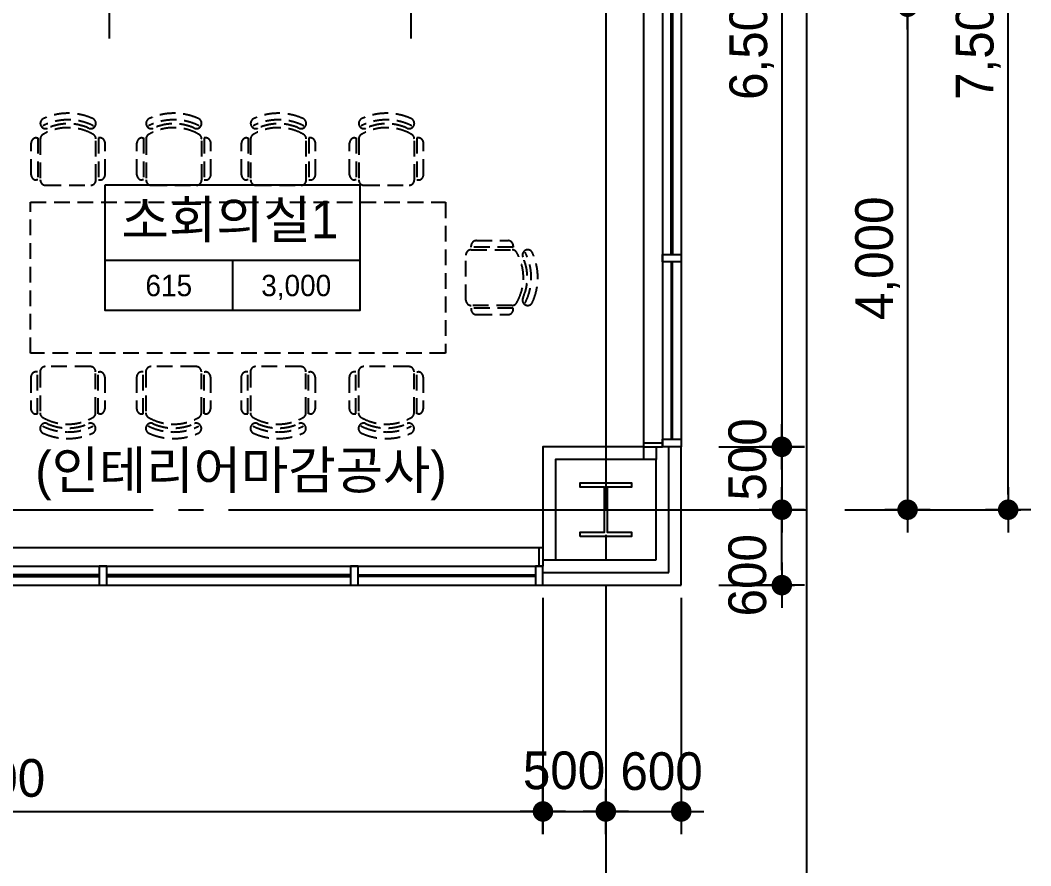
# Model space of a CAD drawing. Extents: x 14411873 to 14490035, y -1804798 to -1750552.
# Drawn here: x 14475215 to 14483253, y -1794381 to -1787656 of the extents above; entities that cross this region are included whole.
import ezdxf
from ezdxf.enums import TextEntityAlignment as Align

# ---------------------------------------------------------------- set-up
doc = ezdxf.new("R2010")
doc.units = 0
doc.header["$LTSCALE"] = 100
doc.header["$MEASUREMENT"] = 0
doc.header["$PDSIZE"] = -10
doc.linetypes.add('CEN', pattern=[66, 60, -2, 2, -2])
doc.linetypes.add('HIDDEN', pattern=[0.375, 0.25, -0.125])
doc.layers.get('0').update_dxf_attribs({"linetype": 'CONTINUOUS'})
doc.layers.get('Defpoints').update_dxf_attribs({"linetype": 'CONTINUOUS'})
for name, color, linetype in [('0-내벽고정식', 7, 'CONTINUOUS'), ('CEN', 1, 'CEN'), ('COL', 2, 'CONTINUOUS'), ('col2', 3, 'CONTINUOUS'), ('DIM', 7, 'CONTINUOUS'), ('elev', 7, 'CONTINUOUS'), ('TEXT1', 7, 'CONTINUOUS'), ('WALL-1', 7, 'CONTINUOUS'), ('WID', 4, 'CONTINUOUS'), ('WINE', 8, 'CONTINUOUS')]:
    doc.layers.add(name, color=color, linetype=linetype)
doc.styles.add('HY울를도M', font='HYWULM.TTF')
doc.styles.add('굴림', font='H2HDRM.TTF')
doc.dimstyles.new('DIM100', dxfattribs={"dimtxt": 300, "dimasz": 120, "dimexe": 1, "dimexo": 100, "dimgap": 60, "dimtad": 1, "dimdec": 4, "dimzin": 0, "dimdsep": 46, "dimlunit": 6, "dimtxsty": '굴림', "dimblk": 'DOTT', "dimcen": 0.09, "dimadec": 0, "dimazin": 0, "dimtfac": 1, "dimtdec": 4, "dimtofl": 0, "dimtmove": 2, "dimatfit": 2, "dimldrblk": 'DOTT', "dimfxl": 1, "dimtolj": 1, "dimtzin": 0, "dimarcsym": 0})
doc.dimstyles.new('DIM50', dxfattribs={"dimscale": 50, "dimtxt": 3, "dimasz": 1.2, "dimexe": 1, "dimexo": 1, "dimgap": 0.6, "dimtad": 1, "dimdec": 4, "dimzin": 0, "dimdsep": 46, "dimlunit": 6, "dimtxsty": '굴림', "dimblk": 'DOTT', "dimcen": 0.09, "dimadec": 0, "dimazin": 0, "dimtfac": 1, "dimtdec": 4, "dimtofl": 0, "dimtmove": 2, "dimatfit": 2, "dimldrblk": 'DOTT', "dimfxl": 1, "dimtolj": 1, "dimtzin": 0, "dimarcsym": 0})

# ---------------------------------------------------------------- blocks, each defined once
blk = doc.blocks.new('DOTT')
for p, q in [((0, 1.5), (0, -1.5)), ((-1.5, 0), (1.5, 0))]:
    blk.add_line(p, q)
at = {"color": 6, "const_width": 0.68}
blk.add_lwpolyline([(-0.34, 0, 1), (0.34, 0, 1)], format="xyb", close=True, dxfattribs=at)
blk = doc.blocks.new('*D41')
at = {"layer": 'Defpoints', "color": 0, "lineweight": -3}
for p in [(14481473.2, -1784049.2), (14483073.2, -1784049.2), (14481473.2, -1791549.2)]:
    blk.add_point(p, dxfattribs=at)
at = {"layer": 'DIM', "color": 7, "lineweight": -2}
for p, q in [((14481773.2, -1784049.2), (14483173.2, -1784049.2)), ((14483073.2, -1791429.2), (14483073.2, -1784169.2)), ((14481773.2, -1791549.2), (14483173.2, -1791549.2))]:
    blk.add_line(p, q, dxfattribs=at)
at = {"layer": 'DIM', "color": 7, "lineweight": -2, "xscale": 120, "yscale": 120, "zscale": 120}
for p, rotation in [((14483073.2, -1784049.2), 90), ((14483073.2, -1791549.2), 270)]:
    blk.add_blockref('DOTT', p, dxfattribs=dict(at, rotation=rotation))
at = {"layer": 'DIM', "color": 3, "insert": (14482834.5, -1787799.2), "char_height": 300, "attachment_point": 5, "rotation": 90, "style": '굴림'}
blk.add_mtext('\\A1;7,500', dxfattribs=at)
blk = doc.blocks.new('*D53')
at = {"layer": 'Defpoints', "color": 0, "lineweight": -3}
for p in [(14481453.2, -1780549.2), (14481453.2, -1787549.2), (14482273.2, -1787549.2)]:
    blk.add_point(p, dxfattribs=at)
at = {"layer": 'DIM', "color": 7, "lineweight": -2}
for p, q in [((14481753.2, -1780549.2), (14482373.2, -1780549.2)), ((14482273.2, -1780669.2), (14482273.2, -1787429.2)), ((14481753.2, -1787549.2), (14482373.2, -1787549.2))]:
    blk.add_line(p, q, dxfattribs=at)
at = {"layer": 'DIM', "color": 7, "lineweight": -2, "xscale": 120, "yscale": 120, "zscale": 120}
for p, rotation in [((14482273.2, -1780549.2), 90), ((14482273.2, -1787549.2), 270)]:
    blk.add_blockref('DOTT', p, dxfattribs=dict(at, rotation=rotation))
at = {"layer": 'DIM', "color": 3, "insert": (14482034.5, -1784049.2), "char_height": 300, "attachment_point": 5, "rotation": 90, "style": '굴림'}
blk.add_mtext('\\A1;7,000', dxfattribs=at)
blk = doc.blocks.new('*D55')
at = {"layer": 'Defpoints', "color": 0, "lineweight": -3}
for p in [(14481453.2, -1787549.2), (14481473.2, -1791549.2), (14482273.2, -1791549.2)]:
    blk.add_point(p, dxfattribs=at)
at = {"layer": 'DIM', "color": 7, "lineweight": -2}
for p, q in [((14481753.2, -1787549.2), (14482373.2, -1787549.2)), ((14482273.2, -1787669.2), (14482273.2, -1791429.2)), ((14481773.2, -1791549.2), (14482373.2, -1791549.2))]:
    blk.add_line(p, q, dxfattribs=at)
at = {"layer": 'DIM', "color": 7, "lineweight": -2, "xscale": 120, "yscale": 120, "zscale": 120}
for p, rotation in [((14482273.2, -1787549.2), 90), ((14482273.2, -1791549.2), 270)]:
    blk.add_blockref('DOTT', p, dxfattribs=dict(at, rotation=rotation))
at = {"layer": 'DIM', "color": 3, "insert": (14482034.5, -1789549.2), "char_height": 300, "attachment_point": 5, "rotation": 90, "style": '굴림'}
blk.add_mtext('\\A1;4,000', dxfattribs=at)
blk = doc.blocks.new('*D93')
at = {"layer": 'Defpoints', "color": 0, "lineweight": -3, "ltscale": 3}
for p in [(14479873.2, -1792149.2), (14480473.2, -1792149.2), (14480473.2, -1793949.2)]:
    blk.add_point(p, dxfattribs=at)
at = {"layer": 'DIM', "color": 7, "lineweight": -2, "ltscale": 3}
for p, q in [((14479873.2, -1792249.2), (14479873.2, -1793950.2)), ((14480473.2, -1792249.2), (14480473.2, -1793950.2)), ((14479993.2, -1793949.2), (14480353.2, -1793949.2))]:
    blk.add_line(p, q, dxfattribs=at)
at = {"layer": 'DIM', "color": 7, "lineweight": -2, "ltscale": 3, "xscale": 120, "yscale": 120, "zscale": 120, "rotation": 180}
blk.add_blockref('DOTT', (14479873.2, -1793949.2), dxfattribs=at)
at = {"layer": 'DIM', "color": 7, "lineweight": -2, "ltscale": 3, "xscale": 120, "yscale": 120, "zscale": 120}
blk.add_blockref('DOTT', (14480473.2, -1793949.2), dxfattribs=at)
at = {"layer": 'DIM', "color": 3, "ltscale": 3, "insert": (14480316.8, -1793630.4), "char_height": 300, "attachment_point": 5, "style": '굴림'}
blk.add_mtext('\\A1;600', dxfattribs=at)
blk = doc.blocks.new('*D94')
at = {"layer": 'Defpoints', "color": 0, "lineweight": -3, "ltscale": 3}
for p in [(14479373.2, -1792149.2), (14479873.2, -1792149.2), (14479873.2, -1793949.2)]:
    blk.add_point(p, dxfattribs=at)
at = {"layer": 'DIM', "color": 7, "lineweight": -2, "ltscale": 3}
for p, q in [((14479373.2, -1792249.2), (14479373.2, -1793950.2)), ((14479873.2, -1792249.2), (14479873.2, -1793950.2)), ((14479493.2, -1793949.2), (14479753.2, -1793949.2))]:
    blk.add_line(p, q, dxfattribs=at)
at = {"layer": 'DIM', "color": 7, "lineweight": -2, "ltscale": 3, "xscale": 120, "yscale": 120, "zscale": 120, "rotation": 180}
blk.add_blockref('DOTT', (14479373.2, -1793949.2), dxfattribs=at)
at = {"layer": 'DIM', "color": 7, "lineweight": -2, "ltscale": 3, "xscale": 120, "yscale": 120, "zscale": 120}
blk.add_blockref('DOTT', (14479873.2, -1793949.2), dxfattribs=at)
at = {"layer": 'DIM', "color": 3, "ltscale": 3, "insert": (14479540.9, -1793624), "char_height": 300, "attachment_point": 5, "style": '굴림'}
blk.add_mtext('\\A1;500', dxfattribs=at)
blk = doc.blocks.new('*D106')
at = {"layer": 'Defpoints', "color": 0, "lineweight": -3}
for p in [(14470473.2, -1792149.2), (14479373.2, -1792149.2), (14479373.2, -1793949.2)]:
    blk.add_point(p, dxfattribs=at)
at = {"layer": 'DIM', "color": 7, "lineweight": -2}
for p, q in [((14470473.2, -1792449.2), (14470473.2, -1794049.2)), ((14479373.2, -1792449.2), (14479373.2, -1794049.2)), ((14470593.2, -1793949.2), (14479253.2, -1793949.2))]:
    blk.add_line(p, q, dxfattribs=at)
at = {"layer": 'DIM', "color": 7, "lineweight": -2, "xscale": 120, "yscale": 120, "zscale": 120, "rotation": 180}
blk.add_blockref('DOTT', (14470473.2, -1793949.2), dxfattribs=at)
at = {"layer": 'DIM', "color": 7, "lineweight": -2, "xscale": 120, "yscale": 120, "zscale": 120}
blk.add_blockref('DOTT', (14479373.2, -1793949.2), dxfattribs=at)
at = {"layer": 'DIM', "color": 3, "insert": (14474923.2, -1793710.5), "char_height": 300, "attachment_point": 5, "style": '굴림'}
blk.add_mtext('\\A1;8,900', dxfattribs=at)
blk = doc.blocks.new('*D129')
at = {"layer": 'Defpoints', "color": 0, "lineweight": -3}
for p in [(14480473.2, -1784549.2), (14480473.2, -1791049.2), (14481273.2, -1791049.2)]:
    blk.add_point(p, dxfattribs=at)
at = {"layer": 'DIM', "color": 7, "lineweight": -2}
for p, q in [((14480773.2, -1784549.2), (14481373.2, -1784549.2)), ((14481273.2, -1784669.2), (14481273.2, -1790929.2)), ((14480773.2, -1791049.2), (14481373.2, -1791049.2))]:
    blk.add_line(p, q, dxfattribs=at)
at = {"layer": 'DIM', "color": 7, "lineweight": -2, "xscale": 120, "yscale": 120, "zscale": 120}
for p, rotation in [((14481273.2, -1784549.2), 90), ((14481273.2, -1791049.2), 270)]:
    blk.add_blockref('DOTT', p, dxfattribs=dict(at, rotation=rotation))
at = {"layer": 'DIM', "color": 3, "insert": (14481034.2, -1787799.2), "char_height": 300, "attachment_point": 5, "rotation": 90, "style": '굴림'}
blk.add_mtext('\\A1;6,500', dxfattribs=at)
blk = doc.blocks.new('*D130')
at = {"layer": 'Defpoints', "color": 0, "lineweight": -3}
for p in [(14480473.2, -1791049.2), (14480473.2, -1791549.2), (14481273.2, -1791549.2)]:
    blk.add_point(p, dxfattribs=at)
at = {"layer": 'DIM', "color": 7, "lineweight": -2}
for p, q in [((14480773.2, -1791049.2), (14481373.2, -1791049.2)), ((14481273.2, -1791169.2), (14481273.2, -1791429.2)), ((14480773.2, -1791549.2), (14481373.2, -1791549.2))]:
    blk.add_line(p, q, dxfattribs=at)
at = {"layer": 'DIM', "color": 7, "lineweight": -2, "xscale": 120, "yscale": 120, "zscale": 120}
for p, rotation in [((14481273.2, -1791049.2), 90), ((14481273.2, -1791549.2), 270)]:
    blk.add_blockref('DOTT', p, dxfattribs=dict(at, rotation=rotation))
at = {"layer": 'DIM', "color": 3, "insert": (14481000.3, -1791149.2), "char_height": 300, "attachment_point": 5, "rotation": 90, "style": '굴림'}
blk.add_mtext('\\A1;500', dxfattribs=at)
blk = doc.blocks.new('*D135')
at = {"layer": 'Defpoints', "color": 0, "lineweight": -3}
for p in [(14480473.2, -1791549.2), (14481273.2, -1791549.2), (14480473.2, -1792149.2)]:
    blk.add_point(p, dxfattribs=at)
at = {"layer": 'DIM', "color": 7, "lineweight": -2}
for p, q in [((14480773.2, -1791549.2), (14481373.2, -1791549.2)), ((14481273.2, -1792029.2), (14481273.2, -1791669.2)), ((14480773.2, -1792149.2), (14481373.2, -1792149.2))]:
    blk.add_line(p, q, dxfattribs=at)
at = {"layer": 'DIM', "color": 7, "lineweight": -2, "xscale": 120, "yscale": 120, "zscale": 120}
for p, rotation in [((14481273.2, -1791549.2), 90), ((14481273.2, -1792149.2), 270)]:
    blk.add_blockref('DOTT', p, dxfattribs=dict(at, rotation=rotation))
at = {"layer": 'DIM', "color": 3, "insert": (14481000.3, -1792070.5), "char_height": 300, "attachment_point": 5, "rotation": 90, "style": '굴림'}
blk.add_mtext('\\A1;600', dxfattribs=at)
blk = doc.blocks.new('TT1')
at = {"layer": 'TEXT1'}
for p, q in [((-1013.5, -599.9), (1013.5, -599.9)), ((0, -599.9), (0, -999.9))]:
    blk.add_line(p, q, dxfattribs=at)
blk.add_lwpolyline([(-1013.5, 0), (1013.5, 0), (1013.5, -999.9), (-1013.5, -999.9)], close=True, dxfattribs=at)

msp = doc.modelspace()

# ---------------------------------------------------------------- linework, layer by layer
at = {"layer": '0-내벽고정식'}
for p, q in [((14480173.21251, -1791049.19177), (14480173.21251, -1791049.19177)), ((14479373.21251, -1791849.19177), (14479373.21251, -1791849.19177))]:
    msp.add_line(p, q, dxfattribs=at)
msp.add_lwpolyline([(14480173.21251, -1791049.19177), (14479373.21251, -1791049.19177), (14479373.21251, -1791849.19177)], dxfattribs=at)
at = {"layer": 'CEN', "linetype": 'CEN'}
for p, q in [((14479873.21251, -1759149.19177), (14479873.21251, -1799049.19177)), ((14479873.21251, -1759149.19177), (14479873.21251, -1799049.19177)), ((14475923.21251, -1786645.83693), (14475923.21251, -1787802.71466)), ((14478323.21251, -1786645.83693), (14478323.21251, -1787802.71466)), ((14417473.21251, -1791549.19177), (14481473.21251, -1791549.19177)), ((14417473.21251, -1791549.19177), (14481473.21251, -1791549.19177))]:
    msp.add_line(p, q, dxfattribs=at)
at = {"layer": 'COL'}
msp.add_lwpolyline([(14480273.21251, -1791949.19177), (14480273.21251, -1791149.19177), (14479473.21251, -1791149.19177), (14479473.21251, -1791949.19177)], close=True, dxfattribs=at)
at = {"layer": 'col2'}
msp.add_lwpolyline([(14479669.71251, -1791763.19177), (14479669.71251, -1791728.19177), (14479863.21251, -1791728.19177), (14479863.21251, -1791370.19177), (14479669.71251, -1791370.19177), (14479669.71251, -1791335.19177), (14480076.71251, -1791335.19177), (14480076.71251, -1791370.19177), (14479883.21251, -1791370.19177), (14479883.21251, -1791728.19177), (14480076.71251, -1791728.19177), (14480076.71251, -1791763.19177)], close=True, dxfattribs=at)
at = {"layer": 'Defpoints', "color": 76}
msp.add_lwpolyline([(14417473.21251, -1799049.19177), (14481473.21251, -1799049.19177), (14481473.21251, -1759149.19177), (14417473.21251, -1759149.19177)], close=True, dxfattribs=at)
at = {"layer": 'elev', "color": 6, "linetype": 'HIDDEN', "lineweight": -3, "ltscale": 5}
for p, q in [((14475375.27283, -1788476.93948), (14475375.27283, -1788476.93948)), ((14475817.55255, -1788476.93948), (14475817.55255, -1788476.93948)), ((14476216.36406, -1788476.93948), (14476216.36406, -1788476.93948)), ((14476658.64378, -1788476.93948), (14476658.64378, -1788476.93948)), ((14477048.10983, -1788476.93948), (14477048.10983, -1788476.93948)), ((14477490.38956, -1788476.93948), (14477490.38956, -1788476.93948)), ((14477907.89198, -1788476.93948), (14477907.89198, -1788476.93948)), ((14478350.1717, -1788476.93948), (14478350.1717, -1788476.93948)), ((14475302.47283, -1788885.36084), (14475302.47283, -1788633.4209)), ((14475344.07283, -1788591.8209), (14475354.47283, -1788591.8209)), ((14475354.47283, -1788591.8209), (14475354.47283, -1788926.96084)), ((14475375.27283, -1788600.6483), (14475375.27283, -1788926.96084)), ((14475817.55255, -1788926.96084), (14475817.55255, -1788600.6483)), ((14475838.35255, -1788591.8209), (14475838.35255, -1788926.96084)), ((14475848.75255, -1788591.8209), (14475838.35255, -1788591.8209)), ((14475890.35255, -1788885.36084), (14475890.35255, -1788633.4209)), ((14476143.56406, -1788885.36084), (14476143.56406, -1788633.4209)), ((14476185.16406, -1788591.8209), (14476195.56406, -1788591.8209)), ((14476195.56406, -1788591.8209), (14476195.56406, -1788926.96084)), ((14476216.36406, -1788600.6483), (14476216.36406, -1788926.96084)), ((14476658.64378, -1788926.96084), (14476658.64378, -1788600.6483)), ((14476679.44378, -1788591.8209), (14476679.44378, -1788926.96084)), ((14476689.84378, -1788591.8209), (14476679.44378, -1788591.8209)), ((14476731.44378, -1788885.36084), (14476731.44378, -1788633.4209)), ((14476975.30983, -1788885.36084), (14476975.30983, -1788633.4209)), ((14477016.90983, -1788591.8209), (14477027.30983, -1788591.8209)), ((14477027.30983, -1788591.8209), (14477027.30983, -1788926.96084)), ((14477048.10983, -1788600.6483), (14477048.10983, -1788926.96084)), ((14477490.38956, -1788926.96084), (14477490.38956, -1788600.6483)), ((14477511.18956, -1788591.8209), (14477511.18956, -1788926.96084)), ((14477521.58956, -1788591.8209), (14477511.18956, -1788591.8209)), ((14477563.18956, -1788885.36084), (14477563.18956, -1788633.4209)), ((14477835.09198, -1788885.36084), (14477835.09198, -1788633.4209)), ((14477876.69198, -1788591.8209), (14477887.09198, -1788591.8209)), ((14477887.09198, -1788591.8209), (14477887.09198, -1788926.96084)), ((14477907.89198, -1788600.6483), (14477907.89198, -1788926.96084)), ((14478350.1717, -1788926.96084), (14478350.1717, -1788600.6483)), ((14478370.9717, -1788591.8209), (14478370.9717, -1788926.96084)), ((14478381.3717, -1788591.8209), (14478370.9717, -1788591.8209)), ((14478422.9717, -1788885.36084), (14478422.9717, -1788633.4209)), ((14475354.47283, -1788926.96084), (14475344.07283, -1788926.96084)), ((14475416.87283, -1788968.56084), (14475775.95255, -1788968.56084)), ((14475838.35255, -1788926.96084), (14475848.75255, -1788926.96084)), ((14476195.56406, -1788926.96084), (14476185.16406, -1788926.96084)), ((14476257.96406, -1788968.56084), (14476617.04378, -1788968.56084)), ((14476679.44378, -1788926.96084), (14476689.84378, -1788926.96084)), ((14477027.30983, -1788926.96084), (14477016.90983, -1788926.96084)), ((14477089.70983, -1788968.56084), (14477448.78956, -1788968.56084)), ((14477511.18956, -1788926.96084), (14477521.58956, -1788926.96084)), ((14477887.09198, -1788926.96084), (14477876.69198, -1788926.96084)), ((14477949.49198, -1788968.56084), (14478308.5717, -1788968.56084)), ((14478370.9717, -1788926.96084), (14478381.3717, -1788926.96084)), ((14475296.9744, -1789104.57389), (14478596.9744, -1789104.57389)), ((14475296.9744, -1790304.57389), (14475296.9744, -1789104.57389)), ((14478596.9744, -1789104.57389), (14478596.9744, -1790304.57389)), ((14478801.74162, -1789461.3253), (14478801.74162, -1789450.9253)), ((14478843.34162, -1789409.3253), (14479095.28156, -1789409.3253)), ((14479136.88156, -1789450.9253), (14479136.88156, -1789461.3253)), ((14478760.14162, -1789882.80502), (14478760.14162, -1789523.7253)), ((14479136.88156, -1789461.3253), (14478801.74162, -1789461.3253)), ((14478801.74162, -1789482.1253), (14479128.05416, -1789482.1253)), ((14479251.76298, -1789482.1253), (14479251.76298, -1789482.1253)), ((14479128.05416, -1789924.40502), (14478801.74162, -1789924.40502)), ((14479251.76298, -1789924.40502), (14479251.76298, -1789924.40502)), ((14478801.74162, -1789945.20502), (14478801.74162, -1789955.60502)), ((14479136.88156, -1789945.20502), (14478801.74162, -1789945.20502)), ((14478843.34162, -1789997.20502), (14479095.28156, -1789997.20502)), ((14479136.88156, -1789955.60502), (14479136.88156, -1789945.20502)), ((14478596.9744, -1790304.57389), (14475296.9744, -1790304.57389)), ((14475773.88412, -1790411.24135), (14475414.8044, -1790411.24135)), ((14476614.97535, -1790411.24135), (14476255.89563, -1790411.24135)), ((14477446.72113, -1790411.24135), (14477087.6414, -1790411.24135)), ((14478306.50327, -1790411.24135), (14477947.42355, -1790411.24135)), ((14475300.4044, -1790494.44135), (14475300.4044, -1790746.38128)), ((14475352.4044, -1790452.84135), (14475342.0044, -1790452.84135)), ((14475352.4044, -1790787.98128), (14475352.4044, -1790452.84135)), ((14475373.2044, -1790452.84135), (14475373.2044, -1790779.15388)), ((14475815.48412, -1790779.15388), (14475815.48412, -1790452.84135)), ((14475836.28412, -1790787.98128), (14475836.28412, -1790452.84135)), ((14475836.28412, -1790452.84135), (14475846.68412, -1790452.84135)), ((14475888.28412, -1790494.44135), (14475888.28412, -1790746.38128)), ((14476141.49563, -1790494.44135), (14476141.49563, -1790746.38128)), ((14476193.49563, -1790452.84135), (14476183.09563, -1790452.84135)), ((14476193.49563, -1790787.98128), (14476193.49563, -1790452.84135)), ((14476214.29563, -1790452.84135), (14476214.29563, -1790779.15388)), ((14476656.57535, -1790779.15388), (14476656.57535, -1790452.84135)), ((14476677.37535, -1790787.98128), (14476677.37535, -1790452.84135)), ((14476677.37535, -1790452.84135), (14476687.77535, -1790452.84135)), ((14476729.37535, -1790494.44135), (14476729.37535, -1790746.38128)), ((14476973.2414, -1790494.44135), (14476973.2414, -1790746.38128)), ((14477025.2414, -1790452.84135), (14477014.8414, -1790452.84135)), ((14477025.2414, -1790787.98128), (14477025.2414, -1790452.84135)), ((14477046.0414, -1790452.84135), (14477046.0414, -1790779.15388)), ((14477488.32113, -1790779.15388), (14477488.32113, -1790452.84135)), ((14477509.12113, -1790787.98128), (14477509.12113, -1790452.84135)), ((14477509.12113, -1790452.84135), (14477519.52113, -1790452.84135)), ((14477561.12113, -1790494.44135), (14477561.12113, -1790746.38128)), ((14477833.02355, -1790494.44135), (14477833.02355, -1790746.38128)), ((14477885.02355, -1790452.84135), (14477874.62355, -1790452.84135)), ((14477885.02355, -1790787.98128), (14477885.02355, -1790452.84135)), ((14477905.82355, -1790452.84135), (14477905.82355, -1790779.15388)), ((14478348.10327, -1790779.15388), (14478348.10327, -1790452.84135)), ((14478368.90327, -1790787.98128), (14478368.90327, -1790452.84135)), ((14478368.90327, -1790452.84135), (14478379.30327, -1790452.84135)), ((14478420.90327, -1790494.44135), (14478420.90327, -1790746.38128)), ((14475342.0044, -1790787.98128), (14475352.4044, -1790787.98128)), ((14475846.68412, -1790787.98128), (14475836.28412, -1790787.98128)), ((14476183.09563, -1790787.98128), (14476193.49563, -1790787.98128)), ((14476687.77535, -1790787.98128), (14476677.37535, -1790787.98128)), ((14477014.8414, -1790787.98128), (14477025.2414, -1790787.98128)), ((14477519.52113, -1790787.98128), (14477509.12113, -1790787.98128)), ((14477874.62355, -1790787.98128), (14477885.02355, -1790787.98128)), ((14478379.30327, -1790787.98128), (14478368.90327, -1790787.98128)), ((14475373.2044, -1790902.8627), (14475373.2044, -1790902.8627)), ((14475815.48412, -1790902.8627), (14475815.48412, -1790902.8627)), ((14476214.29563, -1790902.8627), (14476214.29563, -1790902.8627)), ((14476656.57535, -1790902.8627), (14476656.57535, -1790902.8627)), ((14477046.0414, -1790902.8627), (14477046.0414, -1790902.8627)), ((14477488.32113, -1790902.8627), (14477488.32113, -1790902.8627)), ((14477905.82355, -1790902.8627), (14477905.82355, -1790902.8627)), ((14478348.10327, -1790902.8627), (14478348.10327, -1790902.8627))]:
    msp.add_line(p, q, dxfattribs=at)
for centre, radius, start, end in [((14475596.41269, -1788871.97455), 475.41371, 65.934946181, 114.065053819), ((14476437.50392, -1788871.97455), 475.41371, 65.934946181, 114.065053819), ((14477269.24969, -1788871.97455), 475.41371, 65.934946181, 114.065053819), ((14478129.03184, -1788871.97455), 475.41371, 65.934946181, 114.065053819), ((14475416.87283, -1788476.93948), 41.6, 110.136769989, 180), ((14475416.87283, -1788476.93948), 41.6, 180, 290.136769989), ((14475596.41269, -1788893.99046), 445.42962, 63.155944479, 116.844055521), ((14475596.41269, -1788874.53914), 394.7783, 65.259465598, 114.740534402), ((14475775.95255, -1788476.93948), 41.6, 249.863230011, 0), ((14475775.95255, -1788476.93948), 41.6, 0, 69.863230011), ((14476257.96406, -1788476.93948), 41.6, 110.136769989, 180), ((14476257.96406, -1788476.93948), 41.6, 180, 290.136769989), ((14476437.50392, -1788893.99046), 445.42962, 63.155944479, 116.844055521), ((14476437.50392, -1788874.53914), 394.7783, 65.259465598, 114.740534402), ((14476617.04378, -1788476.93948), 41.6, 249.863230011, 0), ((14476617.04378, -1788476.93948), 41.6, 0, 69.863230011), ((14477089.70983, -1788476.93948), 41.6, 110.136769989, 180), ((14477089.70983, -1788476.93948), 41.6, 180, 290.136769989), ((14477269.24969, -1788893.99046), 445.42962, 63.155944479, 116.844055521), ((14477269.24969, -1788874.53914), 394.7783, 65.259465598, 114.740534402), ((14477448.78956, -1788476.93948), 41.6, 249.863230011, 0), ((14477448.78956, -1788476.93948), 41.6, 0, 69.863230011), ((14477949.49198, -1788476.93948), 41.6, 110.136769989, 180), ((14477949.49198, -1788476.93948), 41.6, 180, 290.136769989), ((14478129.03184, -1788893.99046), 445.42962, 63.155944479, 116.844055521), ((14478129.03184, -1788874.53914), 394.7783, 65.259465598, 114.740534402), ((14478308.5717, -1788476.93948), 41.6, 249.863230011, 0), ((14478308.5717, -1788476.93948), 41.6, 0, 69.863230011), ((14475416.87283, -1788600.6483), 41.6, 114.834587483, 180), ((14475596.41269, -1788910.60743), 399.64659, 60.46433722, 119.53566278), ((14475775.95255, -1788600.6483), 41.6, 0, 65.165412517), ((14476257.96406, -1788600.6483), 41.6, 114.834587483, 180), ((14476437.50392, -1788910.60743), 399.64659, 60.46433722, 119.53566278), ((14476617.04378, -1788600.6483), 41.6, 0, 65.165412517), ((14477089.70983, -1788600.6483), 41.6, 114.834587483, 180), ((14477269.24969, -1788910.60743), 399.64659, 60.46433722, 119.53566278), ((14477448.78956, -1788600.6483), 41.6, 0, 65.165412517), ((14477949.49198, -1788600.6483), 41.6, 114.834587483, 180), ((14478129.03184, -1788910.60743), 399.64659, 60.46433722, 119.53566278), ((14478308.5717, -1788600.6483), 41.6, 0, 65.165412517), ((14475344.07283, -1788633.4209), 41.6, 90, 180), ((14475848.75255, -1788633.4209), 41.6, 0, 90), ((14476185.16406, -1788633.4209), 41.6, 90, 180), ((14476689.84378, -1788633.4209), 41.6, 0, 90), ((14477016.90983, -1788633.4209), 41.6, 90, 180), ((14477521.58956, -1788633.4209), 41.6, 0, 90), ((14477876.69198, -1788633.4209), 41.6, 90, 180), ((14478381.3717, -1788633.4209), 41.6, 0, 90), ((14475344.07283, -1788885.36084), 41.6, 180, 270), ((14475848.75255, -1788885.36084), 41.6, 270, 0), ((14476185.16406, -1788885.36084), 41.6, 180, 270), ((14476689.84378, -1788885.36084), 41.6, 270, 0), ((14477016.90983, -1788885.36084), 41.6, 180, 270), ((14477521.58956, -1788885.36084), 41.6, 270, 0), ((14477876.69198, -1788885.36084), 41.6, 180, 270), ((14478381.3717, -1788885.36084), 41.6, 270, 0), ((14475416.87283, -1788926.96084), 41.6, 180, 270), ((14475775.95255, -1788926.96084), 41.6, 270, 0), ((14476257.96406, -1788926.96084), 41.6, 180, 270), ((14476617.04378, -1788926.96084), 41.6, 270, 0), ((14477089.70983, -1788926.96084), 41.6, 180, 270), ((14477448.78956, -1788926.96084), 41.6, 270, 0), ((14477949.49198, -1788926.96084), 41.6, 180, 270), ((14478308.5717, -1788926.96084), 41.6, 270, 0), ((14478843.34162, -1789450.9253), 41.6, 90, 180), ((14479095.28156, -1789450.9253), 41.6, 0, 90), ((14478801.74162, -1789523.7253), 41.6, 90, 180), ((14479128.05416, -1789523.7253), 41.6, 24.834587394, 90), ((14478818.09504, -1789703.26516), 399.64659, 330.464337124, 29.535662876), ((14479251.76298, -1789523.7253), 41.6, 90, 200.136770014), ((14478854.16332, -1789703.26516), 394.7783, 335.259465598, 24.740534402), ((14478834.712, -1789703.26516), 445.42962, 333.155944426, 26.844055574), ((14479251.76298, -1789523.7253), 41.6, 20.136770014, 90), ((14478856.72791, -1789703.26516), 475.41371, 335.934946288, 24.065053712), ((14478801.74162, -1789882.80502), 41.6, 180, 270), ((14479128.05416, -1789882.80502), 41.6, 270, 335.165412606), ((14479251.76298, -1789882.80502), 41.6, 159.863229986, 270), ((14479251.76298, -1789882.80502), 41.6, 270, 339.863229986), ((14478843.34162, -1789955.60502), 41.6, 180, 270), ((14479095.28156, -1789955.60502), 41.6, 270, 0), ((14475414.8044, -1790452.84135), 41.6, 90, 180), ((14475773.88412, -1790452.84135), 41.6, 0, 90), ((14476255.89563, -1790452.84135), 41.6, 90, 180), ((14476614.97535, -1790452.84135), 41.6, 0, 90), ((14477087.6414, -1790452.84135), 41.6, 90, 180), ((14477446.72113, -1790452.84135), 41.6, 0, 90), ((14477947.42355, -1790452.84135), 41.6, 90, 180), ((14478306.50327, -1790452.84135), 41.6, 0, 90), ((14475342.0044, -1790494.44135), 41.6, 90, 180), ((14475846.68412, -1790494.44135), 41.6, 0, 90), ((14476183.09563, -1790494.44135), 41.6, 90, 180), ((14476687.77535, -1790494.44135), 41.6, 0, 90), ((14477014.8414, -1790494.44135), 41.6, 90, 180), ((14477519.52113, -1790494.44135), 41.6, 0, 90), ((14477874.62355, -1790494.44135), 41.6, 90, 180), ((14478379.30327, -1790494.44135), 41.6, 0, 90), ((14475342.0044, -1790746.38128), 41.6, 180, 270), ((14475414.8044, -1790779.15388), 41.6, 180, 245.165412517), ((14475594.34426, -1790469.19476), 399.64659, 240.46433722, 299.53566278), ((14475773.88412, -1790779.15388), 41.6, 294.834587483, 0), ((14475846.68412, -1790746.38128), 41.6, 270, 0), ((14476183.09563, -1790746.38128), 41.6, 180, 270), ((14476255.89563, -1790779.15388), 41.6, 180, 245.165412517), ((14476435.43549, -1790469.19476), 399.64659, 240.46433722, 299.53566278), ((14476614.97535, -1790779.15388), 41.6, 294.834587483, 0), ((14476687.77535, -1790746.38128), 41.6, 270, 0), ((14477014.8414, -1790746.38128), 41.6, 180, 270), ((14477087.6414, -1790779.15388), 41.6, 180, 245.165412517), ((14477267.18126, -1790469.19476), 399.64659, 240.46433722, 299.53566278), ((14477446.72113, -1790779.15388), 41.6, 294.834587483, 0), ((14477519.52113, -1790746.38128), 41.6, 270, 0), ((14477874.62355, -1790746.38128), 41.6, 180, 270), ((14477947.42355, -1790779.15388), 41.6, 180, 245.165412517), ((14478126.96341, -1790469.19476), 399.64659, 240.46433722, 299.53566278), ((14478306.50327, -1790779.15388), 41.6, 294.834587483, 0), ((14478379.30327, -1790746.38128), 41.6, 270, 0), ((14475414.8044, -1790902.8627), 41.6, 69.863230011, 180), ((14475414.8044, -1790902.8627), 41.6, 180, 249.863230011), ((14475594.34426, -1790485.81173), 445.42962, 243.155944479, 296.844055521), ((14475594.34426, -1790505.26305), 394.7783, 245.259465598, 294.740534402), ((14475773.88412, -1790902.8627), 41.6, 0, 110.136769989), ((14475773.88412, -1790902.8627), 41.6, 290.136769989, 0), ((14476255.89563, -1790902.8627), 41.6, 69.863230011, 180), ((14476255.89563, -1790902.8627), 41.6, 180, 249.863230011), ((14476435.43549, -1790485.81173), 445.42962, 243.155944479, 296.844055521), ((14476435.43549, -1790505.26305), 394.7783, 245.259465598, 294.740534402), ((14476614.97535, -1790902.8627), 41.6, 0, 110.136769989), ((14476614.97535, -1790902.8627), 41.6, 290.136769989, 0), ((14477087.6414, -1790902.8627), 41.6, 69.863230011, 180), ((14477087.6414, -1790902.8627), 41.6, 180, 249.863230011), ((14477267.18126, -1790485.81173), 445.42962, 243.155944479, 296.844055521), ((14477267.18126, -1790505.26305), 394.7783, 245.259465598, 294.740534402), ((14477446.72113, -1790902.8627), 41.6, 0, 110.136769989), ((14477446.72113, -1790902.8627), 41.6, 290.136769989, 0), ((14477947.42355, -1790902.8627), 41.6, 69.863230011, 180), ((14477947.42355, -1790902.8627), 41.6, 180, 249.863230011), ((14478126.96341, -1790485.81173), 445.42962, 243.155944479, 296.844055521), ((14478126.96341, -1790505.26305), 394.7783, 245.259465598, 294.740534402), ((14478306.50327, -1790902.8627), 41.6, 0, 110.136769989), ((14478306.50327, -1790902.8627), 41.6, 290.136769989, 0), ((14475594.34426, -1790507.82763), 475.41371, 245.934946181, 294.065053819), ((14476435.43549, -1790507.82763), 475.41371, 245.934946181, 294.065053819), ((14477267.18126, -1790507.82763), 475.41371, 245.934946181, 294.065053819), ((14478126.96341, -1790507.82763), 475.41371, 245.934946181, 294.065053819)]:
    msp.add_arc(centre, radius, start, end, dxfattribs=at)
at = {"layer": 'WALL-1', "color": 4}
for p, q in [((14480273.21251, -1791049.19177), (14480273.21251, -1791149.19177)), ((14480373.21251, -1792049.19177), (14480373.21251, -1791049.19177)), ((14480473.21251, -1792149.19177), (14480473.21251, -1791049.19177)), ((14480273.21251, -1791949.19177), (14480273.21251, -1791149.19177)), ((14479373.21251, -1791949.19177), (14480273.21251, -1791949.19177)), ((14479373.21251, -1792049.19177), (14480373.21251, -1792049.19177)), ((14479373.21251, -1792149.19177), (14480473.21251, -1792149.19177))]:
    msp.add_line(p, q, dxfattribs=at)
at = {"layer": 'WID'}
for points in [[(14480404.21251, -1789519.19177), (14480392.21251, -1789519.19177), (14480392.21251, -1787579.19177), (14480404.21251, -1787579.19177)], [(14480473.21251, -1789519.19177), (14480473.21251, -1789579.19177), (14480323.21251, -1789579.19177), (14480323.21251, -1789519.19177)], [(14480404.21251, -1789579.19177), (14480392.21251, -1789579.19177), (14480392.21547, -1790989.19177), (14480404.21547, -1790989.19177)], [(14480173.21251, -1791019.19177), (14480173.21251, -1791049.19177), (14480323.21251, -1791049.19177), (14480323.21251, -1791019.19177)], [(14480473.21251, -1790989.19177), (14480473.21251, -1791049.19177), (14480323.21251, -1791049.19177), (14480323.21251, -1790989.19177)], [(14479343.21251, -1791849.19177), (14479373.21251, -1791849.19177), (14479373.21251, -1791999.19177), (14479343.21251, -1791999.19177)], [(14475843.21251, -1792149.19177), (14475903.21251, -1792149.19177), (14475903.21251, -1791999.19177), (14475843.21251, -1791999.19177)], [(14477843.21251, -1792149.19177), (14477903.21251, -1792149.19177), (14477903.21251, -1791999.19177), (14477843.21251, -1791999.19177)], [(14479313.21251, -1792149.19177), (14479373.21251, -1792149.19177), (14479373.21251, -1791999.19177), (14479313.21251, -1791999.19177)], [(14475843.21251, -1792080.19177), (14475843.21251, -1792068.19177), (14473903.21251, -1792068.19177), (14473903.21251, -1792080.19177)], [(14477843.21251, -1792080.19177), (14477843.21251, -1792068.19177), (14475903.21251, -1792068.19177), (14475903.21251, -1792080.19177)], [(14477903.21251, -1792080.19177), (14477903.21251, -1792068.19177), (14479313.21251, -1792068.19473), (14479313.21251, -1792080.19473)]]:
    msp.add_lwpolyline(points, close=True, dxfattribs=at)
at = {"layer": 'WINE'}
for p, q in [((14480323.21251, -1784549.19177), (14480323.21251, -1791049.19177)), ((14480473.21251, -1784549.19177), (14480473.21251, -1791049.19177)), ((14480173.21251, -1785624.19177), (14480173.21251, -1791019.19177)), ((14480173.21251, -1785624.19177), (14480173.21251, -1791149.19177)), ((14471223.21251, -1791849.19177), (14479373.21251, -1791849.19177)), ((14470473.21251, -1791999.19177), (14479373.21251, -1791999.19177)), ((14470473.21251, -1792149.19177), (14479373.21251, -1792149.19177))]:
    msp.add_line(p, q, dxfattribs=at)

# ---------------------------------------------------------------- block references
at = {"layer": 'TEXT1'}
msp.add_blockref('TT1', (14476903.84846, -1788966.03466), dxfattribs=at)

# ---------------------------------------------------------------- texts
at = {"layer": 'TEXT1', "style": 'HY울를도M'}
for s, p in [('소회의실1', (14476883.63943, -1789391.39189)), ('(인테리어마감공사)', (14476971.54898, -1791384.4467))]:
    msp.add_text(s, height=300, dxfattribs=at).set_placement(p, align=Align.CENTER)
at = {"layer": 'TEXT1', "color": 2, "style": 'HY울를도M'}
msp.add_text('615', height=170, dxfattribs=at).set_placement((14476397.10051, -1789765.95466), align=Align.MIDDLE_CENTER)
at = {"layer": 'TEXT1', "style": 'HY울를도M'}
msp.add_text('3,000', height=170, dxfattribs=at).set_placement((14477410.59642, -1789765.95466), align=Align.MIDDLE_CENTER)

# ---------------------------------------------------------------- dimensions: what is measured, and where the dimension line sits
at = {"layer": 'DIM'}
for base, p1, p2, picture, middle in [((14482273.21251, -1787549.19177), (14481453.21251, -1780549.19177), (14481453.21251, -1787549.19177), '*D53', (14482034.5442, -1784049.19177)), ((14483073.21251, -1784049.19177), (14481473.21251, -1791549.19177), (14481473.21251, -1784049.19177), '*D41', (14482834.5442, -1787799.19177)), ((14481273.21251, -1791049.19177), (14480473.21251, -1784549.19177), (14480473.21251, -1791049.19177), '*D129', (14481034.17429, -1787799.19177)), ((14482273.21251, -1791549.19177), (14481453.21251, -1787549.19177), (14481473.21251, -1791549.19177), '*D55', (14482034.5442, -1789549.19177))]:
    dim = msp.add_linear_dim(base=base, p1=p1, p2=p2, angle=90, dimstyle='DIM50', override={"dimscale": 100, "dimexo": 3}, dxfattribs=at)
    dim.commit()
    dim.dimension.update_dxf_attribs({"geometry": picture, "text_midpoint": middle})
for p1, angle, picture, middle in [((14480473.21251, -1791049.19177), 90, '*D130', (14481000.29032, -1791149.19177)), ((14480473.21251, -1792149.19177), 270, '*D135', (14481000.29032, -1792070.51128))]:
    dim = msp.add_linear_dim(base=(14481273.21251, -1791549.19177), p1=p1, p2=(14480473.21251, -1791549.19177), angle=angle, dimstyle='DIM50', override={"dimscale": 100, "dimexo": 3}, dxfattribs=at)
    dim.commit()
    dim.dimension.update_dxf_attribs({"geometry": picture, "text_midpoint": middle, "dimtype": 128})
dim = msp.add_linear_dim(base=(14479373.21251, -1793949.19177), p1=(14470473.21251, -1792149.19222), p2=(14479373.21251, -1792149.19177), dimstyle='DIM50', override={"dimscale": 100, "dimexo": 3}, dxfattribs=at)
dim.commit()
dim.dimension.update_dxf_attribs({"geometry": '*D106', "text_midpoint": (14474923.21251, -1793710.52346)})
at = {"layer": 'DIM', "ltscale": 3}
dim = msp.add_linear_dim(base=(14479873.21251, -1793949.19177), p1=(14479373.21251, -1792149.19177), p2=(14479873.21251, -1792149.19177), dimstyle='DIM100', dxfattribs=at)
dim.commit()
dim.dimension.update_dxf_attribs({"geometry": '*D94', "text_midpoint": (14479540.90573, -1793623.96032), "dimtype": 128})
dim = msp.add_linear_dim(base=(14480473.21251, -1793949.19177), p1=(14479873.21251, -1792149.19177), p2=(14480473.21251, -1792149.19177), angle=180, dimstyle='DIM100', dxfattribs=at)
dim.commit()
dim.dimension.update_dxf_attribs({"geometry": '*D93', "text_midpoint": (14480316.80088, -1793630.38269), "dimtype": 128})

doc.saveas('drawing.dxf')
